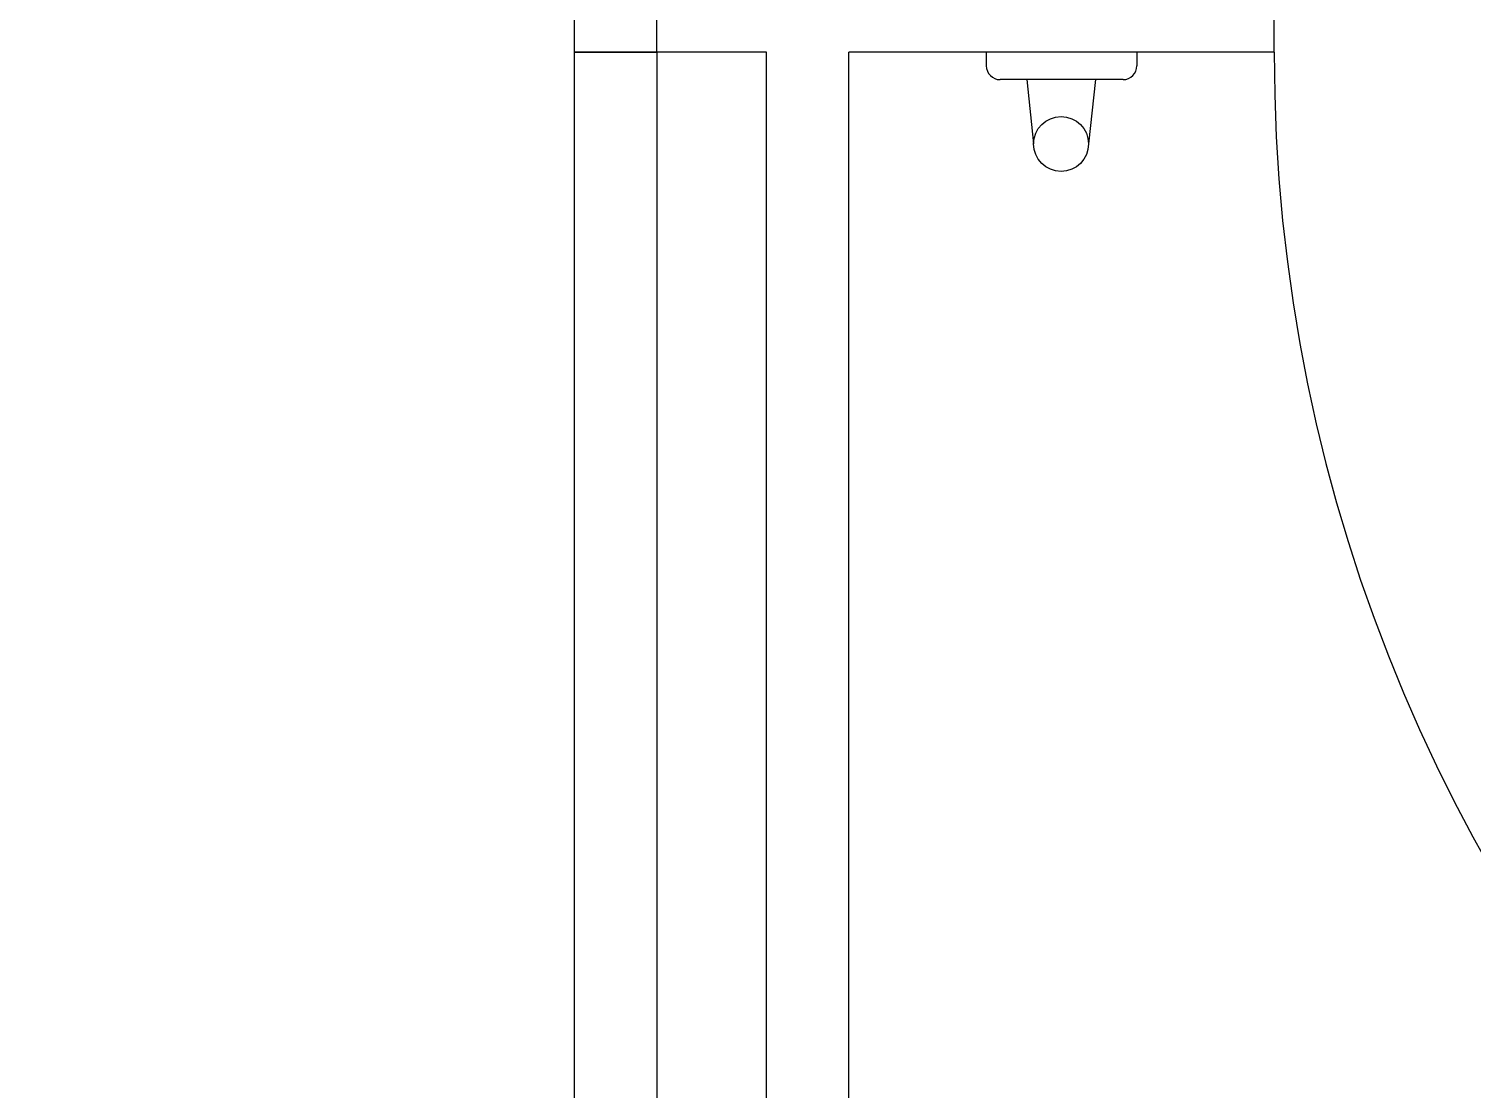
# Model space of a CAD drawing. Header units: inches. Extents: x 542787 to 543192, y 9574025 to 9574373.
# Drawn here: x 542832.806 to 542833.332, y 9574189.626 to 9574190.012 of the extents above; entities that cross this region are included whole.
import ezdxf

# ---------------------------------------------------------------- set-up
doc = ezdxf.new("R2010")
doc.units = ezdxf.units.IN
doc.header["$MEASUREMENT"] = 0
doc.layers.add('I-ARQ', color=8, linetype='Continuous')

msp = doc.modelspace()

# ---------------------------------------------------------------- linework, layer by layer
at = {"layer": 'I-ARQ'}
for p, q in [((542833.00518, 9574190.00381), (542833.00518, 9574190.04381)), ((542833.03518, 9574190.00381), (542833.03518, 9574190.04381)), ((542833.26018, 9574190.00381), (542833.26018, 9574190.04381)), ((542833.07518, 9574190.00381), (542833.00518, 9574190.00381)), ((542833.00518, 9574189.40381), (542833.00518, 9574190.00381)), ((542833.00518, 9574190.00381), (542833.03518, 9574190.00381)), ((542833.03518, 9574190.00381), (542833.03518, 9574189.40381)), ((542833.07518, 9574188.79381), (542833.07518, 9574190.00381)), ((542833.10518, 9574188.79381), (542833.10518, 9574190.00381)), ((542833.26018, 9574190.00381), (542833.10518, 9574190.00381)), ((542833.15526, 9574190.00381), (542833.15526, 9574189.99881)), ((542833.2101, 9574190.00381), (542833.15526, 9574190.00381)), ((542833.2101, 9574190.00381), (542833.2101, 9574189.99881)), ((542833.2051, 9574189.99381), (542833.16026, 9574189.99381)), ((542833.16998, 9574189.99381), (542833.17251, 9574189.97035)), ((542833.19503, 9574189.99381), (542833.19251, 9574189.97035))]:
    msp.add_line(p, q, dxfattribs=at)
msp.add_circle((542833.18251, 9574189.97035), 0.01, dxfattribs=at)
for centre, radius, start, end in [((542833.03518, 9574190.00381), 0.6, 180, 270), ((542833.86018, 9574190.00381), 0.6, 180, 270), ((542833.16026, 9574189.99881), 0.005, 180, 270), ((542833.2051, 9574189.99881), 0.005, 270, 0)]:
    msp.add_arc(centre, radius, start, end, dxfattribs=at)

doc.saveas('drawing.dxf')
